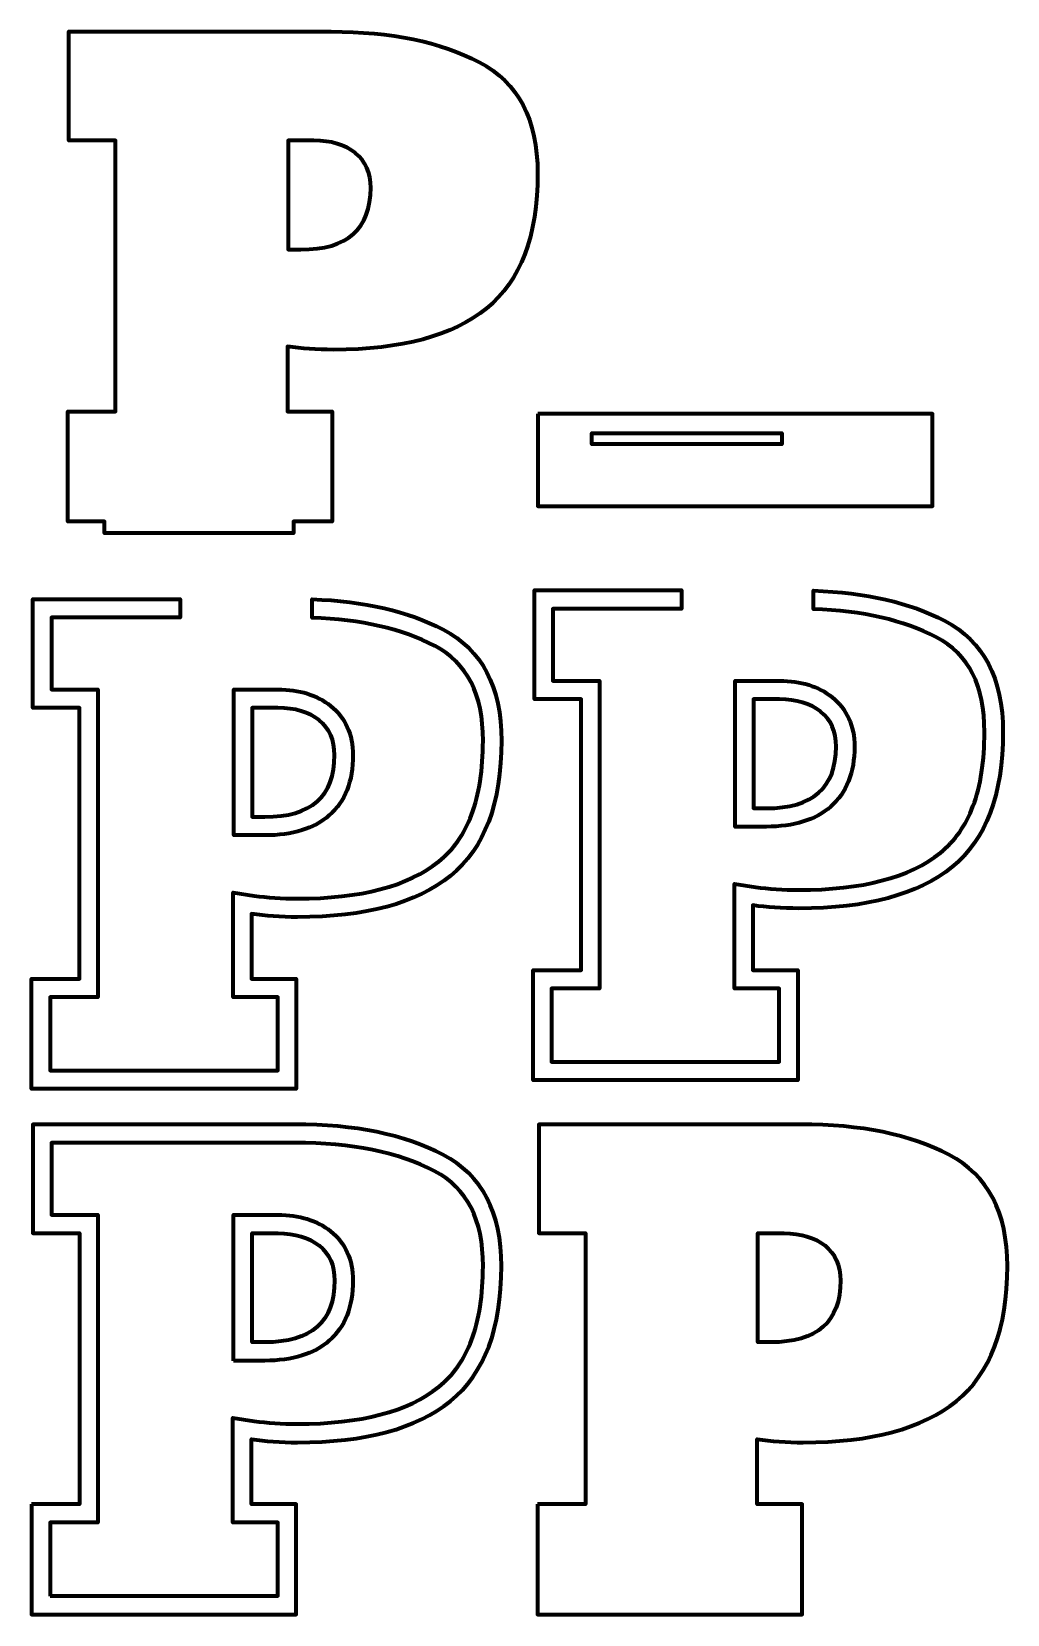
# Model space of a CAD drawing. Header units: inches. Extents: x 1.3 to 19.8, y 0.8 to 30.9.
import ezdxf

# ---------------------------------------------------------------- set-up
doc = ezdxf.new("R2010")
doc.units = ezdxf.units.IN
doc.header["$MEASUREMENT"] = 0
doc.layers.add('Layer 1', color=7, linetype='Continuous')

# ---------------------------------------------------------------- blocks, each defined once
blk = doc.blocks.new('block 2')
at = {"layer": 'Layer 1', "color": 7, "lineweight": 70, "true_color": 0xffffff}
for points, knots in [([(1.314, 2.933), (1.314, 2.933), (2.223, 2.933), (2.223, 2.933), (2.223, 2.933), (2.223, 8.075), (2.223, 8.075), (2.223, 8.075), (1.338, 8.075), (1.338, 8.075), (1.338, 8.075), (1.338, 10.144), (1.338, 10.144), (1.338, 10.144), (6.312, 10.144), (6.312, 10.144), (7.452, 10.144), (8.391, 9.951), (9.129, 9.564), (9.866, 9.177), (10.235, 8.474), (10.235, 7.454), (10.235, 6.266), (9.912, 5.411), (9.266, 4.888), (8.62, 4.366), (7.652, 4.105), (6.36, 4.105), (6.041, 4.105), (5.75, 4.125), (5.487, 4.165), (5.487, 4.165), (5.487, 2.933), (5.487, 2.933), (5.487, 2.933), (6.336, 2.933), (6.336, 2.933), (6.336, 2.933), (6.336, 0.84), (6.336, 0.84), (6.336, 0.84), (1.314, 0.84), (1.314, 0.84), (1.314, 0.84), (1.314, 2.933), (1.314, 2.933)], [0, 0, 0, 0, 1, 1, 1, 2, 2, 2, 3, 3, 3, 4, 4, 4, 5, 5, 5, 6, 6, 6, 7, 7, 7, 8, 8, 8, 9, 9, 9, 10, 10, 10, 11, 11, 11, 12, 12, 12, 13, 13, 13, 14, 14, 14, 15, 15, 15, 15]), ([(1.664, 1.19), (1.664, 1.19), (1.664, 2.583), (1.664, 2.583), (1.664, 2.583), (2.573, 2.583), (2.573, 2.583), (2.573, 2.583), (2.573, 8.425), (2.573, 8.425), (2.573, 8.425), (1.688, 8.425), (1.688, 8.425), (1.688, 8.425), (1.688, 9.794), (1.688, 9.794), (1.688, 9.794), (6.312, 9.794), (6.312, 9.794), (7.39, 9.794), (8.283, 9.613), (8.966, 9.254), (9.584, 8.93), (9.885, 8.341), (9.885, 7.454), (9.885, 6.905), (9.811, 6.431), (9.665, 6.045), (9.525, 5.673), (9.322, 5.384), (9.046, 5.161), (8.467, 4.693), (7.564, 4.455), (6.36, 4.455), (6.06, 4.455), (5.784, 4.474), (5.54, 4.511), (5.54, 4.511), (5.137, 4.572), (5.137, 4.572), (5.137, 4.572), (5.137, 2.583), (5.137, 2.583), (5.137, 2.583), (5.986, 2.583), (5.986, 2.583), (5.986, 2.583), (5.986, 1.19), (5.986, 1.19), (5.986, 1.19), (1.664, 1.19), (1.664, 1.19), (1.664, 1.19), (1.664, 1.19), (1.664, 1.19)], [0, 0, 0, 0, 1, 1, 1, 2, 2, 2, 3, 3, 3, 4, 4, 4, 5, 5, 5, 6, 6, 6, 7, 7, 7, 8, 8, 8, 9, 9, 9, 10, 10, 10, 11, 11, 11, 12, 12, 12, 13, 13, 13, 14, 14, 14, 15, 15, 15, 16, 16, 16, 17, 17, 17, 18, 18, 18, 18]), ([(5.149, 5.657), (5.149, 5.657), (5.738, 5.657), (5.738, 5.657), (6.267, 5.657), (6.68, 5.785), (6.966, 6.037), (7.264, 6.301), (7.416, 6.685), (7.416, 7.179), (7.416, 7.57), (7.269, 7.895), (6.991, 8.116), (6.733, 8.321), (6.396, 8.425), (5.99, 8.425), (5.99, 8.425), (5.149, 8.425), (5.149, 8.425), (5.149, 8.425), (5.149, 5.657), (5.149, 5.657), (5.149, 5.657), (5.149, 5.657), (5.149, 5.657)], [0, 0, 0, 0, 1, 1, 1, 2, 2, 2, 3, 3, 3, 4, 4, 4, 5, 5, 5, 6, 6, 6, 7, 7, 7, 8, 8, 8, 8]), ([(5.738, 6.007), (6.623, 6.007), (7.066, 6.397), (7.066, 7.179), (7.066, 7.466), (6.968, 7.687), (6.773, 7.842), (6.577, 7.998), (6.316, 8.075), (5.99, 8.075), (5.99, 8.075), (5.499, 8.075), (5.499, 8.075), (5.499, 8.075), (5.499, 6.007), (5.499, 6.007), (5.499, 6.007), (5.738, 6.007), (5.738, 6.007)], [0, 0, 0, 0, 1, 1, 1, 2, 2, 2, 3, 3, 3, 4, 4, 4, 5, 5, 5, 6, 6, 6, 6])]:
    blk.add_open_spline(points, degree=3, knots=knots, dxfattribs=at)
blk = doc.blocks.new('block 3')
at = {"layer": 'Layer 1', "color": 6, "lineweight": 70, "true_color": 0xf200ff}
for points, knots in [([(10.921, 2.933), (10.921, 2.933), (11.829, 2.933), (11.829, 2.933), (11.829, 2.933), (11.829, 8.075), (11.829, 8.075), (11.829, 8.075), (10.944, 8.075), (10.944, 8.075), (10.944, 8.075), (10.944, 10.144), (10.944, 10.144), (10.944, 10.144), (15.919, 10.144), (15.919, 10.144), (17.059, 10.144), (17.998, 9.951), (18.736, 9.564), (19.473, 9.177), (19.842, 8.474), (19.842, 7.454), (19.842, 6.266), (19.519, 5.411), (18.873, 4.888), (18.227, 4.366), (17.259, 4.105), (15.967, 4.105), (15.648, 4.105), (15.357, 4.125), (15.094, 4.165), (15.094, 4.165), (15.094, 2.933), (15.094, 2.933), (15.094, 2.933), (15.943, 2.933), (15.943, 2.933), (15.943, 2.933), (15.943, 0.84), (15.943, 0.84), (15.943, 0.84), (10.921, 0.84), (10.921, 0.84), (10.921, 0.84), (10.921, 2.933), (10.921, 2.933)], [0, 0, 0, 0, 1, 1, 1, 2, 2, 2, 3, 3, 3, 4, 4, 4, 5, 5, 5, 6, 6, 6, 7, 7, 7, 8, 8, 8, 9, 9, 9, 10, 10, 10, 11, 11, 11, 12, 12, 12, 13, 13, 13, 14, 14, 14, 15, 15, 15, 15]), ([(15.345, 6.007), (16.23, 6.007), (16.673, 6.397), (16.673, 7.179), (16.673, 7.466), (16.575, 7.687), (16.38, 7.842), (16.184, 7.998), (15.923, 8.075), (15.596, 8.075), (15.596, 8.075), (15.106, 8.075), (15.106, 8.075), (15.106, 8.075), (15.106, 6.007), (15.106, 6.007), (15.106, 6.007), (15.345, 6.007), (15.345, 6.007)], [0, 0, 0, 0, 1, 1, 1, 2, 2, 2, 3, 3, 3, 4, 4, 4, 5, 5, 5, 6, 6, 6, 6])]:
    blk.add_open_spline(points, degree=3, knots=knots, dxfattribs=at)
blk = doc.blocks.new('block 4')
at = {"layer": 'Layer 1', "color": 7, "lineweight": 70, "true_color": 0xffffff}
for points, knots in [([(9.129, 19.539), (8.463, 19.889), (7.633, 20.08), (6.638, 20.114), (6.638, 20.114), (6.638, 19.764), (6.638, 19.764), (7.571, 19.73), (8.353, 19.551), (8.967, 19.229), (9.585, 18.905), (9.885, 18.316), (9.885, 17.429), (9.885, 16.88), (9.811, 16.406), (9.666, 16.02), (9.525, 15.648), (9.323, 15.359), (9.046, 15.136), (8.468, 14.668), (7.564, 14.43), (6.361, 14.43), (6.06, 14.43), (5.784, 14.449), (5.54, 14.486), (5.54, 14.486), (5.138, 14.547), (5.138, 14.547), (5.138, 14.547), (5.138, 12.558), (5.138, 12.558), (5.138, 12.558), (5.987, 12.558), (5.987, 12.558), (5.987, 12.558), (5.987, 11.166), (5.987, 11.166), (5.987, 11.166), (1.664, 11.166), (1.664, 11.166), (1.664, 11.166), (1.664, 12.558), (1.664, 12.558), (1.664, 12.558), (2.573, 12.558), (2.573, 12.558), (2.573, 12.558), (2.573, 18.401), (2.573, 18.401), (2.573, 18.401), (1.688, 18.401), (1.688, 18.401), (1.688, 18.401), (1.688, 19.769), (1.688, 19.769), (1.688, 19.769), (4.131, 19.769), (4.131, 19.769), (4.131, 19.769), (4.131, 20.119), (4.131, 20.119), (4.131, 20.119), (1.338, 20.119), (1.338, 20.119), (1.338, 20.119), (1.338, 18.051), (1.338, 18.051), (1.338, 18.051), (2.223, 18.051), (2.223, 18.051), (2.223, 18.051), (2.223, 12.908), (2.223, 12.908), (2.223, 12.908), (1.314, 12.908), (1.314, 12.908), (1.314, 12.908), (1.314, 10.816), (1.314, 10.816), (1.314, 10.816), (6.337, 10.816), (6.337, 10.816), (6.337, 10.816), (6.337, 12.908), (6.337, 12.908), (6.337, 12.908), (5.488, 12.908), (5.488, 12.908), (5.488, 12.908), (5.488, 14.14), (5.488, 14.14), (5.751, 14.1), (6.042, 14.08), (6.361, 14.08), (7.652, 14.08), (8.621, 14.341), (9.267, 14.864), (9.912, 15.386), (10.235, 16.241), (10.235, 17.429), (10.235, 18.449), (9.866, 19.153), (9.129, 19.539)], [0, 0, 0, 0, 1, 1, 1, 2, 2, 2, 3, 3, 3, 4, 4, 4, 5, 5, 5, 6, 6, 6, 7, 7, 7, 8, 8, 8, 9, 9, 9, 10, 10, 10, 11, 11, 11, 12, 12, 12, 13, 13, 13, 14, 14, 14, 15, 15, 15, 16, 16, 16, 17, 17, 17, 18, 18, 18, 19, 19, 19, 20, 20, 20, 21, 21, 21, 22, 22, 22, 23, 23, 23, 24, 24, 24, 25, 25, 25, 26, 26, 26, 27, 27, 27, 28, 28, 28, 29, 29, 29, 30, 30, 30, 31, 31, 31, 32, 32, 32, 33, 33, 33, 34, 34, 34, 34]), ([(6.966, 16.012), (7.265, 16.276), (7.416, 16.66), (7.416, 17.154), (7.416, 17.546), (7.269, 17.87), (6.991, 18.091), (6.733, 18.297), (6.396, 18.401), (5.99, 18.401), (5.99, 18.401), (5.15, 18.401), (5.15, 18.401), (5.15, 18.401), (5.15, 15.632), (5.15, 15.632), (5.15, 15.632), (5.739, 15.632), (5.739, 15.632), (6.267, 15.632), (6.68, 15.76), (6.966, 16.012)], [0, 0, 0, 0, 1, 1, 1, 2, 2, 2, 3, 3, 3, 4, 4, 4, 5, 5, 5, 6, 6, 6, 7, 7, 7, 7]), ([(5.5, 18.051), (5.5, 18.051), (5.99, 18.051), (5.99, 18.051), (6.317, 18.051), (6.578, 17.973), (6.773, 17.817), (6.968, 17.662), (7.066, 17.441), (7.066, 17.154), (7.066, 16.372), (6.624, 15.982), (5.739, 15.982), (5.739, 15.982), (5.5, 15.982), (5.5, 15.982), (5.5, 15.982), (5.5, 18.051), (5.5, 18.051), (5.5, 18.051), (5.5, 18.051), (5.5, 18.051)], [0, 0, 0, 0, 1, 1, 1, 2, 2, 2, 3, 3, 3, 4, 4, 4, 5, 5, 5, 6, 6, 6, 7, 7, 7, 7])]:
    blk.add_open_spline(points, degree=3, knots=knots, dxfattribs=at)
blk = doc.blocks.new('block 5')
at = {"layer": 'Layer 1', "color": 7, "lineweight": 70, "true_color": 0xffffff}
for points, knots in [([(18.652, 19.704), (17.986, 20.053), (17.156, 20.244), (16.161, 20.278), (16.161, 20.278), (16.161, 19.928), (16.161, 19.928), (17.094, 19.894), (17.876, 19.715), (18.49, 19.394), (19.108, 19.069), (19.408, 18.48), (19.408, 17.593), (19.408, 17.044), (19.335, 16.57), (19.189, 16.184), (19.048, 15.813), (18.846, 15.523), (18.57, 15.3), (17.991, 14.832), (17.087, 14.595), (15.884, 14.595), (15.583, 14.595), (15.307, 14.613), (15.063, 14.65), (15.063, 14.65), (14.661, 14.712), (14.661, 14.712), (14.661, 14.712), (14.661, 12.723), (14.661, 12.723), (14.661, 12.723), (15.51, 12.723), (15.51, 12.723), (15.51, 12.723), (15.51, 11.33), (15.51, 11.33), (15.51, 11.33), (11.187, 11.33), (11.187, 11.33), (11.187, 11.33), (11.187, 12.723), (11.187, 12.723), (11.187, 12.723), (12.096, 12.723), (12.096, 12.723), (12.096, 12.723), (12.096, 18.565), (12.096, 18.565), (12.096, 18.565), (11.211, 18.565), (11.211, 18.565), (11.211, 18.565), (11.211, 19.934), (11.211, 19.934), (11.211, 19.934), (13.654, 19.934), (13.654, 19.934), (13.654, 19.934), (13.654, 20.284), (13.654, 20.284), (13.654, 20.284), (10.861, 20.284), (10.861, 20.284), (10.861, 20.284), (10.861, 18.215), (10.861, 18.215), (10.861, 18.215), (11.746, 18.215), (11.746, 18.215), (11.746, 18.215), (11.746, 13.073), (11.746, 13.073), (11.746, 13.073), (10.837, 13.073), (10.837, 13.073), (10.837, 13.073), (10.837, 10.98), (10.837, 10.98), (10.837, 10.98), (15.86, 10.98), (15.86, 10.98), (15.86, 10.98), (15.86, 13.073), (15.86, 13.073), (15.86, 13.073), (15.011, 13.073), (15.011, 13.073), (15.011, 13.073), (15.011, 14.304), (15.011, 14.304), (15.274, 14.264), (15.565, 14.245), (15.884, 14.245), (17.175, 14.245), (18.144, 14.506), (18.79, 15.028), (19.436, 15.55), (19.758, 16.405), (19.758, 17.593), (19.758, 18.613), (19.39, 19.317), (18.652, 19.704)], [0, 0, 0, 0, 1, 1, 1, 2, 2, 2, 3, 3, 3, 4, 4, 4, 5, 5, 5, 6, 6, 6, 7, 7, 7, 8, 8, 8, 9, 9, 9, 10, 10, 10, 11, 11, 11, 12, 12, 12, 13, 13, 13, 14, 14, 14, 15, 15, 15, 16, 16, 16, 17, 17, 17, 18, 18, 18, 19, 19, 19, 20, 20, 20, 21, 21, 21, 22, 22, 22, 23, 23, 23, 24, 24, 24, 25, 25, 25, 26, 26, 26, 27, 27, 27, 28, 28, 28, 29, 29, 29, 30, 30, 30, 31, 31, 31, 32, 32, 32, 33, 33, 33, 34, 34, 34, 34]), ([(16.489, 16.177), (16.788, 16.44), (16.939, 16.824), (16.939, 17.318), (16.939, 17.71), (16.792, 18.034), (16.514, 18.255), (16.256, 18.461), (15.919, 18.565), (15.513, 18.565), (15.513, 18.565), (14.673, 18.565), (14.673, 18.565), (14.673, 18.565), (14.673, 15.796), (14.673, 15.796), (14.673, 15.796), (15.262, 15.796), (15.262, 15.796), (15.79, 15.796), (16.203, 15.924), (16.489, 16.177)], [0, 0, 0, 0, 1, 1, 1, 2, 2, 2, 3, 3, 3, 4, 4, 4, 5, 5, 5, 6, 6, 6, 7, 7, 7, 7]), ([(15.023, 18.215), (15.023, 18.215), (15.513, 18.215), (15.513, 18.215), (15.84, 18.215), (16.101, 18.137), (16.296, 17.982), (16.492, 17.826), (16.589, 17.605), (16.589, 17.318), (16.589, 16.536), (16.147, 16.146), (15.262, 16.146), (15.262, 16.146), (15.023, 16.146), (15.023, 16.146), (15.023, 16.146), (15.023, 18.215), (15.023, 18.215), (15.023, 18.215), (15.023, 18.215), (15.023, 18.215)], [0, 0, 0, 0, 1, 1, 1, 2, 2, 2, 3, 3, 3, 4, 4, 4, 5, 5, 5, 6, 6, 6, 7, 7, 7, 7])]:
    blk.add_open_spline(points, degree=3, knots=knots, dxfattribs=at)

msp = doc.modelspace()

# ---------------------------------------------------------------- linework, layer by layer
at = {"layer": 'Layer 1', "color": 7, "lineweight": 70, "true_color": 0xffffff}
for points in [[(10.927, 23.638), (10.927, 21.881), (18.419, 21.881), (18.419, 23.638), (10.927, 23.638)], [(15.558, 23.061), (11.949, 23.061), (11.949, 23.271), (15.558, 23.271), (15.558, 23.061), (15.558, 23.061)]]:
    msp.add_lwpolyline(points, dxfattribs=at)
for points, knots in [([(9.814, 30.312), (9.077, 30.698), (8.138, 30.892), (6.998, 30.892), (6.998, 30.892), (2.023, 30.892), (2.023, 30.892), (2.023, 30.892), (2.023, 28.823), (2.023, 28.823), (2.023, 28.823), (2.908, 28.823), (2.908, 28.823), (2.908, 28.823), (2.908, 23.681), (2.908, 23.681), (2.908, 23.681), (1.999, 23.681), (1.999, 23.681), (1.999, 23.681), (1.999, 21.588), (1.999, 21.588), (1.999, 21.588), (2.697, 21.588), (2.697, 21.588), (2.697, 21.588), (2.697, 21.372), (2.697, 21.372), (2.697, 21.372), (6.283, 21.372), (6.283, 21.372), (6.283, 21.372), (6.283, 21.588), (6.283, 21.588), (6.283, 21.588), (7.022, 21.588), (7.022, 21.588), (7.022, 21.588), (7.022, 23.681), (7.022, 23.681), (7.022, 23.681), (6.173, 23.681), (6.173, 23.681), (6.173, 23.681), (6.173, 24.912), (6.173, 24.912), (6.436, 24.872), (6.727, 24.853), (7.046, 24.853), (8.338, 24.853), (9.306, 25.114), (9.952, 25.636), (10.598, 26.158), (10.921, 27.013), (10.921, 28.201), (10.921, 29.221), (10.552, 29.925), (9.814, 30.312)], [0, 0, 0, 0, 1, 1, 1, 2, 2, 2, 3, 3, 3, 4, 4, 4, 5, 5, 5, 6, 6, 6, 7, 7, 7, 8, 8, 8, 9, 9, 9, 10, 10, 10, 11, 11, 11, 12, 12, 12, 13, 13, 13, 14, 14, 14, 15, 15, 15, 16, 16, 16, 17, 17, 17, 18, 18, 18, 19, 19, 19, 19]), ([(6.424, 26.754), (6.424, 26.754), (6.185, 26.754), (6.185, 26.754), (6.185, 26.754), (6.185, 28.823), (6.185, 28.823), (6.185, 28.823), (6.675, 28.823), (6.675, 28.823), (7.002, 28.823), (7.263, 28.745), (7.459, 28.59), (7.654, 28.434), (7.752, 28.213), (7.752, 27.926), (7.752, 27.144), (7.309, 26.754), (6.424, 26.754)], [0, 0, 0, 0, 1, 1, 1, 2, 2, 2, 3, 3, 3, 4, 4, 4, 5, 5, 5, 6, 6, 6, 6])]:
    msp.add_open_spline(points, degree=3, knots=knots, dxfattribs=at)

# ---------------------------------------------------------------- block references
at = {"layer": 'Layer 1'}
for name in ['block 5', 'block 4', 'block 2', 'block 3']:
    msp.add_blockref(name, (0, 0), dxfattribs=at)

doc.saveas('drawing.dxf')
